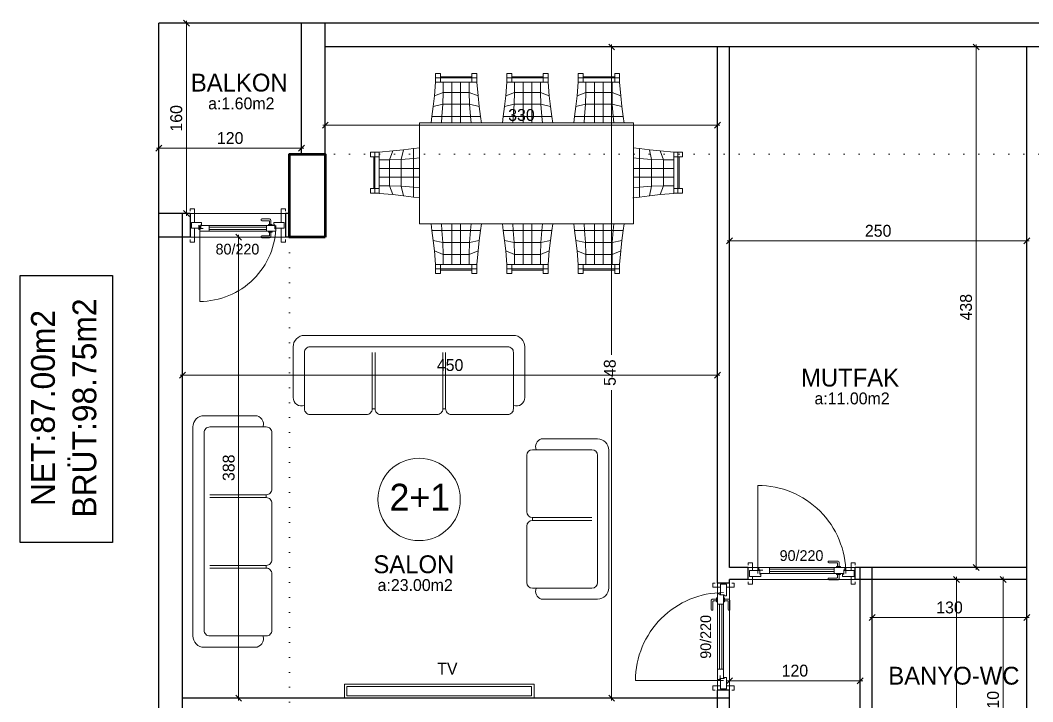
# Model space of a CAD drawing. Header units: centimetres. Extents: x 562865 to 1310255, y -148070 to 32737.
# Drawn here: x 591570 to 592421, y -15633 to -15060 of the extents above; entities that cross this region are included whole.
import ezdxf
from ezdxf.enums import TextEntityAlignment as Align

# ---------------------------------------------------------------- set-up
doc = ezdxf.new("R2010")
doc.units = ezdxf.units.CM
doc.header["$LTSCALE"] = 2.5
doc.linetypes.add('DOT', pattern=[0.25, 0, -0.25])
doc.layers.get('0').update_dxf_attribs({"color": 86})
for name, color, linetype, lineweight in [('ADAKENARI', 18, 'Continuous', 5), ('DUVAR', 4, 'Continuous', 30), ('duvar-kesim', 7, 'Continuous', 0), ('GÖRÜNÜŞLER', 96, 'Continuous', 25), ('iç ölçü', 106, 'Continuous', 18), ('kapi', 9, 'Continuous', 0), ('kolon', 1, 'Continuous', 53)]:
    doc.layers.add(name, color=color, linetype=linetype, lineweight=lineweight)
for name, color, linetype in [('alan', 7, 'Continuous'), ('kapi-yazi', 7, 'Continuous'), ('mahal', 7, 'Continuous')]:
    doc.layers.add(name, color=color, linetype=linetype)
doc.styles.add('PINAR', font='comic.ttf')
doc.dimstyles.new('TEMİZ ÖLÇÜ', dxfattribs={"dimtxt": 10, "dimasz": 5, "dimexe": 1.8, "dimexo": 0.625, "dimgap": 3, "dimtad": 1, "dimdec": 0, "dimrnd": 0.5, "dimzin": 1, "dimdsep": 46, "dimtxsty": 'PINAR', "dimblk": 'OBLIQUE', "dimcen": 0.9, "dimdle": 2, "dimclrd": 256, "dimclre": 256, "dimclrt": 7, "dimadec": 0, "dimazin": 0, "dimtfac": 1, "dimtdec": 0, "dimtofl": 0, "dimtmove": 2, "dimatfit": 2, "dimfxl": 10, "dimfxlon": 1, "dimlwd": -1, "dimlwe": -1, "dimarcsym": 0})

# ---------------------------------------------------------------- blocks, each defined once
blk = doc.blocks.new('_Oblique')
at = {"color": 0, "linetype": 'ByBlock', "lineweight": -2}
blk.add_line((-0.5, -0.5), (0.5, 0.5), dxfattribs=at)
blk = doc.blocks.new('*D706')
at = {"layer": 'Defpoints', "color": 0}
for p in [(592276.11, -15586.89), (592166.11, -15615.19), (592166.11, -15616.89)]:
    blk.add_point(p, dxfattribs=at)
at = {"layer": 'iç ölçü'}
for p, q in [((592276.11, -15605.19), (592276.11, -15616.99)), ((592278.11, -15615.19), (592164.11, -15615.19)), ((592166.11, -15616.26), (592166.11, -15613.39))]:
    blk.add_line(p, q, dxfattribs=at)
at = {"layer": 'iç ölçü', "linetype": 'ByBlock', "xscale": 5, "yscale": 5, "zscale": 5, "rotation": 180}
blk.add_blockref('_Oblique', (592166.11, -15615.19), dxfattribs=at)
at = {"layer": 'iç ölçü', "linetype": 'ByBlock', "xscale": 5, "yscale": 5, "zscale": 5}
blk.add_blockref('_Oblique', (592276.11, -15615.19), dxfattribs=at)
at = {"layer": 'iç ölçü', "color": 7, "insert": (592221.11, -15606.78), "char_height": 10, "attachment_point": 5, "style": 'PINAR'}
blk.add_mtext('120', dxfattribs=at)
blk = doc.blocks.new('fm-door1')
at = {"linetype": 'Continuous'}
for p, q in [((0, 25), (0, -25)), ((100, 25), (0, 25)), ((79.7, 31.8), (79.7, -0.3)), ((84, 27.6), (127.8, 27.6)), ((90, 50), (910, 50)), ((90, 50), (90, 30)), ((100, 30), (90, 30)), ((100, 30), (100, -5)), ((100, 30), (100, -5)), ((100, 0), (900, 0)), ((190, 50), (190, 0)), ((810, 50), (810, 0)), ((910, 30), (900, 30)), ((900, 30), (900, -5)), ((900, 25), (1000, 25)), ((910, 50), (910, 30)), ((1000, 25), (1000, -25)), ((110, -25), (0, -25)), ((100, -5), (110, -5)), ((110, -5), (100, -5)), ((110, -5), (110, -25)), ((110, -25), (110, -5)), ((890, -25), (890, -5)), ((890, -5), (900, -5)), ((890, -25), (1000, -25))]:
    blk.add_line(p, q, dxfattribs=at)
at = {"color": 8, "linetype": 'Continuous'}
for p, q in [((190, 35), (810, 35)), ((190, 15), (810, 15))]:
    blk.add_line(p, q, dxfattribs=at)
at = {"linetype": 'Continuous'}
for points in [[(857.6, 58.1), (857.6, 88.9, 0.414214), (842.4, 104.1), (758.6, 104.1, 1), (758.6, 88.9), (834.8, 88.9, -0.414214), (842.4, 81.3), (842.4, 58.1)], [(857.6, -8.1), (857.6, -38.9, -0.414214), (842.4, -54.1), (758.6, -54.1, -1), (758.6, -38.9), (834.8, -38.9, 0.414214), (842.4, -31.3), (842.4, -8.1)]]:
    blk.add_lwpolyline(points, format="xyb", dxfattribs=at)
for points in [[(869, 50), (869, 58.1), (831, 58.1), (831, 50)], [(869, 0), (869, -8.1), (831, -8.1), (831, 0)]]:
    blk.add_lwpolyline(points, dxfattribs=at)
blk.add_circle((84, 31.8), 4.26, dxfattribs=at)
blk = doc.blocks.new('*D707')
at = {"layer": 'Defpoints', "color": 0}
for p in [(591826.28, -15131.95), (592156.11, -15131.95), (592156.11, -15147.91)]:
    blk.add_point(p, dxfattribs=at)
at = {"layer": 'iç ölçü'}
for p, q in [((591826.28, -15137.91), (591826.28, -15149.71)), ((592156.11, -15137.91), (592156.11, -15149.71)), ((591824.28, -15147.91), (592158.11, -15147.91))]:
    blk.add_line(p, q, dxfattribs=at)
at = {"layer": 'iç ölçü', "linetype": 'ByBlock', "xscale": 5, "yscale": 5, "zscale": 5, "rotation": 180}
blk.add_blockref('_Oblique', (591826.28, -15147.91), dxfattribs=at)
at = {"layer": 'iç ölçü', "linetype": 'ByBlock', "xscale": 5, "yscale": 5, "zscale": 5}
blk.add_blockref('_Oblique', (592156.11, -15147.91), dxfattribs=at)
at = {"layer": 'iç ölçü', "color": 7, "insert": (591991.2, -15139.49), "char_height": 10, "attachment_point": 5, "style": 'PINAR'}
blk.add_mtext('330', dxfattribs=at)
blk = doc.blocks.new('*D687')
at = {"layer": 'Defpoints', "color": 0}
for p in [(591706.28, -15330.35), (592156.11, -15330.35), (591706.28, -15358.3)]:
    blk.add_point(p, dxfattribs=at)
at = {"layer": 'iç ölçü'}
for p, q in [((591706.28, -15348.3), (591706.28, -15360.1)), ((592156.11, -15348.3), (592156.11, -15360.1)), ((592158.11, -15358.3), (591704.28, -15358.3))]:
    blk.add_line(p, q, dxfattribs=at)
at = {"layer": 'iç ölçü', "linetype": 'ByBlock', "xscale": 5, "yscale": 5, "zscale": 5, "rotation": 180}
blk.add_blockref('_Oblique', (591706.28, -15358.3), dxfattribs=at)
at = {"layer": 'iç ölçü', "linetype": 'ByBlock', "xscale": 5, "yscale": 5, "zscale": 5}
blk.add_blockref('_Oblique', (592156.11, -15358.3), dxfattribs=at)
at = {"layer": 'iç ölçü', "color": 7, "insert": (591931.2, -15349.81), "char_height": 10, "attachment_point": 5, "style": 'PINAR'}
blk.add_mtext('450', dxfattribs=at)
blk = doc.blocks.new('*D688')
at = {"layer": 'Defpoints', "color": 0}
for p in [(592066.41, -15082.25), (592067.05, -15629.97), (592068.13, -15629.97)]:
    blk.add_point(p, dxfattribs=at)
at = {"layer": 'iç ölçü'}
for p, q in [((592067.04, -15082.25), (592068.85, -15082.25)), ((592067.05, -15080.25), (592067.05, -15341.27)), ((592067.05, -15631.97), (592067.05, -15370.95)), ((592067.51, -15629.97), (592065.25, -15629.97))]:
    blk.add_line(p, q, dxfattribs=at)
at = {"layer": 'iç ölçü', "linetype": 'ByBlock', "xscale": 5, "yscale": 5, "zscale": 5}
for p, rotation in [((592067.05, -15082.25), 90), ((592067.05, -15629.97), 270)]:
    blk.add_blockref('_Oblique', p, dxfattribs=dict(at, rotation=rotation))
at = {"layer": 'iç ölçü', "color": 7, "insert": (592065.54, -15356.11), "char_height": 10, "attachment_point": 5, "rotation": 90, "style": 'PINAR'}
blk.add_mtext('548', dxfattribs=at)
blk = doc.blocks.new('*D689')
at = {"layer": 'Defpoints', "color": 0}
for p in [(591761.28, -15242.25), (591753.41, -15629.97), (591761.28, -15629.97)]:
    blk.add_point(p, dxfattribs=at)
at = {"layer": 'iç ölçü'}
for p, q in [((591760.66, -15242.25), (591751.61, -15242.25)), ((591753.41, -15240.25), (591753.41, -15631.97)), ((591760.66, -15629.97), (591751.61, -15629.97))]:
    blk.add_line(p, q, dxfattribs=at)
at = {"layer": 'iç ölçü', "linetype": 'ByBlock', "xscale": 5, "yscale": 5, "zscale": 5}
for p, rotation in [((591753.41, -15242.25), 90), ((591753.41, -15629.97), 270)]:
    blk.add_blockref('_Oblique', p, dxfattribs=dict(at, rotation=rotation))
at = {"layer": 'iç ölçü', "color": 7, "insert": (591745.06, -15436.11), "char_height": 10, "attachment_point": 5, "rotation": 90, "style": 'PINAR'}
blk.add_mtext('388', dxfattribs=at)
blk = doc.blocks.new('*D690')
at = {"layer": 'Defpoints', "color": 0}
for p in [(592367.04, -15082.25), (592373.5, -15082.25), (592367.04, -15519.97)]:
    blk.add_point(p, dxfattribs=at)
at = {"layer": 'iç ölçü'}
for p, q in [((592367.67, -15082.25), (592375.3, -15082.25)), ((592373.5, -15521.97), (592373.5, -15080.25)), ((592367.67, -15519.97), (592375.3, -15519.97))]:
    blk.add_line(p, q, dxfattribs=at)
at = {"layer": 'iç ölçü', "linetype": 'ByBlock', "xscale": 5, "yscale": 5, "zscale": 5}
for p, rotation in [((592373.5, -15082.25), 90), ((592373.5, -15519.97), 270)]:
    blk.add_blockref('_Oblique', p, dxfattribs=dict(at, rotation=rotation))
at = {"layer": 'iç ölçü', "color": 7, "insert": (592365.04, -15301.11), "char_height": 10, "attachment_point": 5, "rotation": 90, "style": 'PINAR'}
blk.add_mtext('438', dxfattribs=at)
blk = doc.blocks.new('*D691')
at = {"layer": 'Defpoints', "color": 0}
for p in [(592166.11, -15245.35), (592166.11, -15265.78), (592416.11, -15265.78)]:
    blk.add_point(p, dxfattribs=at)
at = {"layer": 'iç ölçü'}
for p, q in [((592418.11, -15245.35), (592164.11, -15245.35)), ((592166.11, -15255.35), (592166.11, -15243.55)), ((592416.11, -15255.35), (592416.11, -15243.55))]:
    blk.add_line(p, q, dxfattribs=at)
at = {"layer": 'iç ölçü', "linetype": 'ByBlock', "xscale": 5, "yscale": 5, "zscale": 5, "rotation": 180}
blk.add_blockref('_Oblique', (592166.11, -15245.35), dxfattribs=at)
at = {"layer": 'iç ölçü', "linetype": 'ByBlock', "xscale": 5, "yscale": 5, "zscale": 5}
blk.add_blockref('_Oblique', (592416.11, -15245.35), dxfattribs=at)
at = {"layer": 'iç ölçü', "color": 7, "insert": (592291.11, -15236.88), "char_height": 10, "attachment_point": 5, "style": 'PINAR'}
blk.add_mtext('250', dxfattribs=at)
blk = doc.blocks.new('*D692')
at = {"layer": 'Defpoints', "color": 0}
for p in [(592302.25, -15529.97), (592302.25, -15829.97), (592357.05, -15829.97)]:
    blk.add_point(p, dxfattribs=at)
at = {"layer": 'iç ölçü'}
for p, q in [((592357.05, -15527.97), (592357.05, -15831.97)), ((592347.05, -15529.97), (592358.85, -15529.97)), ((592347.05, -15829.97), (592358.85, -15829.97))]:
    blk.add_line(p, q, dxfattribs=at)
at = {"layer": 'iç ölçü', "linetype": 'ByBlock', "xscale": 5, "yscale": 5, "zscale": 5}
for p, rotation in [((592357.05, -15529.97), 90), ((592357.05, -15829.97), 270)]:
    blk.add_blockref('_Oblique', p, dxfattribs=dict(at, rotation=rotation))
at = {"layer": 'iç ölçü', "color": 7, "insert": (592348.64, -15679.97), "char_height": 10, "attachment_point": 5, "rotation": 90, "style": 'PINAR'}
blk.add_mtext('300', dxfattribs=at)
blk = doc.blocks.new('*D693')
at = {"layer": 'Defpoints', "color": 0}
for p in [(592286.11, -15561.11), (592286.11, -15562.08), (592416.11, -15561.11)]:
    blk.add_point(p, dxfattribs=at)
at = {"layer": 'iç ölçü'}
for p, q in [((592418.11, -15562.08), (592284.11, -15562.08)), ((592286.11, -15561.74), (592286.11, -15563.88)), ((592416.11, -15561.74), (592416.11, -15563.88))]:
    blk.add_line(p, q, dxfattribs=at)
at = {"layer": 'iç ölçü', "linetype": 'ByBlock', "xscale": 5, "yscale": 5, "zscale": 5, "rotation": 180}
blk.add_blockref('_Oblique', (592286.11, -15562.08), dxfattribs=at)
at = {"layer": 'iç ölçü', "linetype": 'ByBlock', "xscale": 5, "yscale": 5, "zscale": 5}
blk.add_blockref('_Oblique', (592416.11, -15562.08), dxfattribs=at)
at = {"layer": 'iç ölçü', "color": 7, "insert": (592351.11, -15553.65), "char_height": 10, "attachment_point": 5, "style": 'PINAR'}
blk.add_mtext('130', dxfattribs=at)
blk = doc.blocks.new('*D695')
at = {"layer": 'Defpoints', "color": 0}
for p in [(592383.61, -15529.97), (592396.15, -15529.97), (592383.61, -15739.97)]:
    blk.add_point(p, dxfattribs=at)
at = {"layer": 'iç ölçü'}
for p, q in [((592396.15, -15741.97), (592396.15, -15527.97)), ((592386.15, -15529.97), (592397.95, -15529.97)), ((592386.15, -15739.97), (592397.95, -15739.97))]:
    blk.add_line(p, q, dxfattribs=at)
at = {"layer": 'iç ölçü', "linetype": 'ByBlock', "xscale": 5, "yscale": 5, "zscale": 5}
for p, rotation in [((592396.15, -15529.97), 90), ((592396.15, -15739.97), 270)]:
    blk.add_blockref('_Oblique', p, dxfattribs=dict(at, rotation=rotation))
at = {"layer": 'iç ölçü', "color": 7, "insert": (592387.75, -15634.97), "char_height": 10, "attachment_point": 5, "rotation": 90, "style": 'PINAR'}
blk.add_mtext('210', dxfattribs=at)
blk = doc.blocks.new('Table-1')
at = {"color": 33}
for p, q in [((-76.91, 74.89), (-76.91, 82.32)), ((-72.9, 82.32), (-76.91, 82.32)), ((-76.91, 78.51), (-42.33, 78.51)), ((-72.9, 82.32), (-72.9, 74.89)), ((-46.34, 79.56), (-72.9, 79.56)), ((-46.34, 74.89), (-46.34, 82.32)), ((-46.34, 82.32), (-42.33, 82.32)), ((-42.33, 82.32), (-42.33, 74.89)), ((-16.89, 74.89), (-16.89, 82.32)), ((-12.88, 82.32), (-16.89, 82.32)), ((-16.89, 78.51), (17.69, 78.51)), ((-12.88, 82.32), (-12.88, 74.89)), ((13.68, 79.56), (-12.88, 79.56)), ((13.68, 74.89), (13.68, 82.32)), ((13.68, 82.32), (17.69, 82.32)), ((17.69, 82.32), (17.69, 74.89)), ((43.07, 74.89), (43.07, 82.32)), ((47.08, 82.32), (43.07, 82.32)), ((43.07, 78.51), (77.64, 78.51)), ((47.08, 82.32), (47.08, 74.89)), ((73.63, 79.56), (47.08, 79.56)), ((73.63, 74.89), (73.63, 82.32)), ((73.63, 82.32), (77.64, 82.32)), ((77.64, 82.32), (77.64, 74.89)), ((-42.26, 74.89), (-77.04, 74.89)), ((17.76, 74.89), (-17.02, 74.89)), ((77.71, 74.89), (42.93, 74.89)), ((-129.96, 16.12), (-122.53, 16.12)), ((-129.96, 12.11), (-129.96, 16.12)), ((-122.53, 12.11), (-129.96, 12.11)), ((-127.2, 12.11), (-127.2, -14.45)), ((-126.14, -18.46), (-126.14, 16.12)), ((-122.53, 16.19), (-122.53, -18.59)), ((125.04, 16.19), (125.04, -18.59)), ((132.47, 16.12), (125.04, 16.12)), ((125.04, 12.11), (132.47, 12.11)), ((128.66, -18.46), (128.66, 16.12)), ((129.71, 12.11), (129.71, -14.45)), ((132.47, 12.11), (132.47, 16.12)), ((-129.96, -14.45), (-122.53, -14.45)), ((-129.96, -14.45), (-129.96, -18.46)), ((132.47, -14.45), (125.04, -14.45)), ((132.47, -14.45), (132.47, -18.46)), ((-122.53, -18.46), (-129.96, -18.46)), ((125.04, -18.46), (132.47, -18.46)), ((-42.26, -78.48), (-77.04, -78.48)), ((-76.91, -78.48), (-76.91, -85.9)), ((-76.91, -82.09), (-42.33, -82.09)), ((-72.9, -85.9), (-72.9, -78.48)), ((-46.34, -83.14), (-72.9, -83.14)), ((-46.34, -78.48), (-46.34, -85.9)), ((-42.33, -85.9), (-42.33, -78.48)), ((17.76, -78.48), (-17.02, -78.48)), ((-16.89, -78.48), (-16.89, -85.9)), ((-16.89, -82.09), (17.69, -82.09)), ((-12.88, -85.9), (-12.88, -78.48)), ((13.68, -83.14), (-12.88, -83.14)), ((13.68, -78.48), (13.68, -85.9)), ((17.69, -85.9), (17.69, -78.48)), ((77.71, -78.48), (42.93, -78.48)), ((43.07, -78.48), (43.07, -85.9)), ((43.07, -82.09), (77.64, -82.09)), ((47.08, -85.9), (47.08, -78.48)), ((73.63, -83.14), (47.08, -83.14)), ((73.63, -78.48), (73.63, -85.9)), ((77.64, -85.9), (77.64, -78.48)), ((-72.9, -85.9), (-76.91, -85.9)), ((-46.34, -85.9), (-42.33, -85.9)), ((-12.88, -85.9), (-16.89, -85.9)), ((13.68, -85.9), (17.69, -85.9)), ((47.08, -85.9), (43.07, -85.9)), ((73.63, -85.9), (77.64, -85.9))]:
    blk.add_line(p, q, dxfattribs=at)
for p, q in [((-77.04, 74.89), (-77.96, 63.39)), ((-70.66, 66.35), (-70.66, 74.89)), ((-63.3, 74.89), (-63.3, 40.71)), ((-56, 40.71), (-56, 74.89)), ((-48.7, 74.89), (-48.7, 66.35)), ((-41.34, 63.39), (-42.26, 74.89)), ((-17.02, 74.89), (-17.94, 63.39)), ((-10.64, 66.35), (-10.64, 74.89)), ((-3.28, 74.89), (-3.28, 40.71)), ((4.02, 40.71), (4.02, 74.89)), ((11.31, 74.89), (11.31, 66.35)), ((18.68, 63.39), (17.76, 74.89)), ((42.93, 74.89), (42.01, 63.39)), ((49.31, 66.35), (49.31, 74.89)), ((56.67, 74.89), (56.67, 40.71)), ((63.97, 40.71), (63.97, 74.89)), ((71.27, 74.89), (71.27, 66.35)), ((78.63, 63.39), (77.71, 74.89)), ((-79.01, 54.51), (-77.96, 63.39)), ((-77.96, 63.39), (-70.66, 66.35)), ((-70.86, 56.35), (-70.66, 66.35)), ((-70.66, 66.35), (-48.7, 66.35)), ((-48.44, 56.35), (-48.7, 66.35)), ((-48.7, 66.35), (-41.34, 63.39)), ((-40.29, 54.51), (-41.34, 63.39)), ((-18.99, 54.51), (-17.94, 63.39)), ((-17.94, 63.39), (-10.64, 66.35)), ((-10.84, 56.35), (-10.64, 66.35)), ((-10.64, 66.35), (11.31, 66.35)), ((11.58, 56.35), (11.31, 66.35)), ((11.31, 66.35), (18.68, 63.39)), ((19.73, 54.51), (18.68, 63.39)), ((40.96, 54.51), (42.01, 63.39)), ((42.01, 63.39), (49.31, 66.35)), ((49.11, 56.35), (49.31, 66.35)), ((49.31, 66.35), (71.27, 66.35)), ((71.53, 56.35), (71.27, 66.35)), ((71.27, 66.35), (78.63, 63.39)), ((79.68, 54.51), (78.63, 63.39)), ((-80.13, 46.16), (-79.01, 54.51)), ((-79.01, 54.51), (-70.86, 56.35)), ((-70.86, 56.35), (-71.71, 46.16)), ((-48.44, 56.35), (-70.86, 56.35)), ((-48.44, 56.35), (-47.59, 46.16)), ((-40.29, 54.51), (-48.44, 56.35)), ((-39.24, 46.16), (-40.29, 54.51)), ((-20.11, 46.16), (-18.99, 54.51)), ((-18.99, 54.51), (-10.84, 56.35)), ((-10.84, 56.35), (-11.69, 46.16)), ((11.58, 56.35), (-10.84, 56.35)), ((19.73, 54.51), (11.58, 56.35)), ((11.58, 56.35), (12.43, 46.16)), ((20.78, 46.16), (19.73, 54.51)), ((39.85, 46.16), (40.96, 54.51)), ((40.96, 54.51), (49.11, 56.35)), ((49.11, 56.35), (48.26, 46.16)), ((71.53, 56.35), (49.11, 56.35)), ((79.68, 54.51), (71.53, 56.35)), ((71.53, 56.35), (72.39, 46.16)), ((80.73, 46.16), (79.68, 54.51)), ((-80.79, 40.64), (-80.13, 46.16)), ((-39.24, 46.16), (-80.13, 46.16)), ((-71.71, 46.16), (-72.24, 40.71)), ((-47.59, 46.16), (-47.19, 40.71)), ((-38.65, 40.71), (-39.24, 46.16)), ((-20.77, 40.64), (-20.11, 46.16)), ((20.78, 46.16), (-20.11, 46.16)), ((-11.69, 46.16), (-12.22, 40.71)), ((12.43, 46.16), (12.83, 40.71)), ((21.37, 40.71), (20.78, 46.16)), ((39.19, 40.64), (39.85, 46.16)), ((80.73, 46.16), (39.85, 46.16)), ((48.26, 46.16), (47.73, 40.71)), ((72.39, 46.16), (72.78, 40.71)), ((81.33, 40.71), (80.73, 46.16)), ((-88.74, 40.71), (91.25, 40.71)), ((-88.74, -44.29), (-88.74, 40.71)), ((91.25, 40.71), (91.25, -44.29)), ((-111.02, 17.11), (-122.53, 16.19)), ((-113.98, 9.74), (-111.02, 17.11)), ((-102.15, 18.16), (-111.02, 17.11)), ((-102.15, 18.16), (-103.99, 10.01)), ((-93.8, 19.21), (-102.15, 18.16)), ((-88.35, 19.8), (-93.8, 19.21)), ((-93.8, 19.21), (-93.8, -21.68)), ((90.86, 19.8), (96.31, 19.21)), ((96.31, 19.21), (96.31, -21.68)), ((96.31, 19.21), (104.66, 18.16)), ((104.66, 18.16), (113.54, 17.11)), ((104.66, 18.16), (106.5, 10.01)), ((116.5, 9.74), (113.54, 17.11)), ((113.54, 17.11), (125.04, 16.19)), ((-122.53, 9.74), (-113.98, 9.74)), ((-103.99, 10.01), (-113.98, 9.74)), ((-113.98, -12.21), (-113.98, 9.74)), ((-103.99, 10.01), (-93.8, 10.86)), ((-103.99, 10.01), (-103.99, -12.41)), ((-93.8, 10.86), (-88.35, 11.26)), ((96.31, 10.86), (90.86, 11.26)), ((106.5, 10.01), (96.31, 10.86)), ((106.5, 10.01), (106.5, -12.41)), ((106.5, 10.01), (116.5, 9.74)), ((116.5, -12.21), (116.5, 9.74)), ((125.04, 9.74), (116.5, 9.74)), ((-88.35, 2.45), (-122.53, 2.45)), ((90.86, 2.45), (125.04, 2.45)), ((-122.53, -4.85), (-88.35, -4.85)), ((125.04, -4.85), (90.86, -4.85)), ((-113.98, -12.21), (-122.53, -12.21)), ((-103.99, -12.41), (-113.98, -12.21)), ((-111.02, -19.51), (-113.98, -12.21)), ((-102.15, -20.56), (-103.99, -12.41)), ((-103.99, -12.41), (-93.8, -13.26)), ((-93.8, -13.26), (-88.35, -13.79)), ((96.31, -13.26), (90.86, -13.79)), ((106.5, -12.41), (96.31, -13.26)), ((104.66, -20.56), (106.5, -12.41)), ((106.5, -12.41), (116.5, -12.21)), ((113.54, -19.51), (116.5, -12.21)), ((116.5, -12.21), (125.04, -12.21)), ((-122.53, -18.59), (-111.02, -19.51)), ((-102.15, -20.56), (-111.02, -19.51)), ((-93.8, -21.68), (-102.15, -20.56)), ((-88.28, -22.34), (-93.8, -21.68)), ((90.79, -22.34), (96.31, -21.68)), ((96.31, -21.68), (104.66, -20.56)), ((104.66, -20.56), (113.54, -19.51)), ((125.04, -18.59), (113.54, -19.51)), ((91.25, -44.29), (-88.74, -44.29)), ((-80.79, -44.23), (-80.13, -49.75)), ((-39.24, -49.75), (-80.13, -49.75)), ((-80.13, -49.75), (-79.01, -58.1)), ((-71.71, -49.75), (-72.24, -44.29)), ((-70.86, -59.94), (-71.71, -49.75)), ((-63.3, -78.48), (-63.3, -44.29)), ((-56, -44.29), (-56, -78.48)), ((-48.44, -59.94), (-47.59, -49.75)), ((-47.59, -49.75), (-47.19, -44.29)), ((-39.24, -49.75), (-40.29, -58.1)), ((-38.65, -44.29), (-39.24, -49.75)), ((-20.77, -44.23), (-20.11, -49.75)), ((20.78, -49.75), (-20.11, -49.75)), ((-20.11, -49.75), (-18.99, -58.1)), ((-11.69, -49.75), (-12.22, -44.29)), ((-10.84, -59.94), (-11.69, -49.75)), ((-3.28, -78.48), (-3.28, -44.29)), ((4.02, -44.29), (4.02, -78.48)), ((11.58, -59.94), (12.43, -49.75)), ((12.43, -49.75), (12.83, -44.29)), ((20.78, -49.75), (19.73, -58.1)), ((21.37, -44.29), (20.78, -49.75)), ((39.19, -44.23), (39.85, -49.75)), ((80.73, -49.75), (39.85, -49.75)), ((39.85, -49.75), (40.96, -58.1)), ((48.26, -49.75), (47.73, -44.29)), ((49.11, -59.94), (48.26, -49.75)), ((56.67, -78.48), (56.67, -44.29)), ((63.97, -44.29), (63.97, -78.48)), ((71.53, -59.94), (72.39, -49.75)), ((72.39, -49.75), (72.78, -44.29)), ((80.73, -49.75), (79.68, -58.1)), ((81.33, -44.29), (80.73, -49.75)), ((-79.01, -58.1), (-77.96, -66.97)), ((-79.01, -58.1), (-70.86, -59.94)), ((-40.29, -58.1), (-48.44, -59.94)), ((-40.29, -58.1), (-41.34, -66.97)), ((-18.99, -58.1), (-10.84, -59.94)), ((-18.99, -58.1), (-17.94, -66.97)), ((19.73, -58.1), (11.58, -59.94)), ((19.73, -58.1), (18.68, -66.97)), ((40.96, -58.1), (42.01, -66.97)), ((40.96, -58.1), (49.11, -59.94)), ((79.68, -58.1), (71.53, -59.94)), ((79.68, -58.1), (78.63, -66.97)), ((-77.04, -78.48), (-77.96, -66.97)), ((-77.96, -66.97), (-70.66, -69.93)), ((-48.44, -59.94), (-70.86, -59.94)), ((-70.86, -59.94), (-70.66, -69.93)), ((-48.44, -59.94), (-48.7, -69.93)), ((-48.7, -69.93), (-41.34, -66.97)), ((-41.34, -66.97), (-42.26, -78.48)), ((-17.94, -66.97), (-10.64, -69.93)), ((-17.02, -78.48), (-17.94, -66.97)), ((-10.84, -59.94), (-10.64, -69.93)), ((11.58, -59.94), (-10.84, -59.94)), ((11.58, -59.94), (11.31, -69.93)), ((11.31, -69.93), (18.68, -66.97)), ((18.68, -66.97), (17.76, -78.48)), ((42.01, -66.97), (49.31, -69.93)), ((42.93, -78.48), (42.01, -66.97)), ((49.11, -59.94), (49.31, -69.93)), ((71.53, -59.94), (49.11, -59.94)), ((71.53, -59.94), (71.27, -69.93)), ((71.27, -69.93), (78.63, -66.97)), ((78.63, -66.97), (77.71, -78.48)), ((-70.66, -69.93), (-48.7, -69.93)), ((-70.66, -69.93), (-70.66, -78.48)), ((-48.7, -78.48), (-48.7, -69.93)), ((-10.64, -69.93), (11.31, -69.93)), ((-10.64, -69.93), (-10.64, -78.48)), ((11.31, -78.48), (11.31, -69.93)), ((49.31, -69.93), (71.27, -69.93)), ((49.31, -69.93), (49.31, -78.48)), ((71.27, -78.48), (71.27, -69.93))]:
    blk.add_line(p, q)
blk = doc.blocks.new('A$C0B7031CD')
at = {"color": 33}
for p, q in [((9.5, 194.75), (52.25, 194.75)), ((0, 9.5), (0, 185.25)), ((52.25, 0), (9.5, 0))]:
    blk.add_line(p, q, dxfattribs=at)
for p, q in [((9.5, 14.25), (9.5, 180.5)), ((14.25, 185.25), (61.75, 185.25)), ((66.5, 180.5), (66.5, 133)), ((61.75, 128.25), (14.25, 128.25)), ((61.75, 128.25), (61.75, 125.88)), ((14.25, 125.88), (61.75, 125.88)), ((66.5, 121.13), (66.5, 73.63)), ((61.75, 68.88), (14.25, 68.88)), ((61.75, 68.88), (61.75, 66.5)), ((9.5, 14.25), (9.5, 61.75)), ((14.25, 66.5), (61.75, 66.5)), ((66.5, 61.75), (66.5, 14.25)), ((61.75, 9.5), (14.25, 9.5))]:
    blk.add_line(p, q)
for centre, radius, start, end in [((9.5, 185.25), 9.5, 89.99996, 180.00004), ((52.25, 187.63), 7.12, 340.52878, 90.00004), ((9.5, 9.5), 9.5, 179.99996, 270.00004), ((52.25, 7.13), 7.12, 269.99996, 19.47122)]:
    blk.add_arc(centre, radius, start, end, dxfattribs=at)
for centre, start, end in [((14.25, 180.5), 89.99996, 180.00004), ((61.75, 180.5), 359.99996, 90.00004), ((61.75, 133), 269.99996, 0.00004), ((61.75, 121.13), 359.99996, 90.00004), ((61.75, 73.63), 269.99996, 0.00004), ((61.75, 61.75), 359.99996, 90.00004), ((14.25, 14.25), 179.99996, 270.00004), ((61.75, 14.25), 269.99996, 0.00004)]:
    blk.add_arc(centre, 4.75, start, end)
blk = doc.blocks.new('A$C4E972EEC')
for p, q in [((61.31, 68.87), (13.81, 68.87)), ((73.31, 68.87), (120.81, 68.87)), ((9.06, 64.12), (9.06, 14.25)), ((66.06, 14.25), (66.06, 64.12)), ((66.06, 64.12), (68.56, 64.12)), ((68.56, 14.25), (68.56, 64.12)), ((125.56, 64.12), (125.56, 14.25)), ((13.81, 9.5), (120.81, 9.5))]:
    blk.add_line(p, q)
at = {"color": 33}
for p, q in [((0, 9.5), (0, 56.78)), ((134.75, 56.78), (134.75, 9.5)), ((125.25, 0), (9.5, 0))]:
    blk.add_line(p, q, dxfattribs=at)
for centre, start, end in [((13.81, 64.12), 90, 180), ((61.31, 64.12), 0, 90), ((73.31, 64.12), 90, 180), ((120.81, 64.12), 0, 90), ((13.81, 14.25), 180, 270), ((120.81, 14.25), 270, 0)]:
    blk.add_arc(centre, 4.75, start, end)
for centre, radius, start, end in [((6.54, 54.66), 6.87, 68.4384, 162.06054), ((128.1, 54.51), 7.03, 18.86544, 111.18075), ((9.5, 9.5), 9.5, 180, 270), ((125.25, 9.5), 9.5, 270, 0)]:
    blk.add_arc(centre, radius, start, end, dxfattribs=at)
blk = doc.blocks.new('*D701')
at = {"layer": 'Defpoints', "color": 0}
for p in [(591686.284209, -15154.96), (591806.284209, -15154.96), (591686.284209, -15167.27)]:
    blk.add_point(p, dxfattribs=at)
at = {"layer": 'iç ölçü'}
for p, q in [((591686.284209, -15157.27), (591686.284209, -15169.07)), ((591806.284209, -15157.27), (591806.284209, -15169.07)), ((591808.284209, -15167.27), (591684.284209, -15167.27))]:
    blk.add_line(p, q, dxfattribs=at)
at = {"layer": 'iç ölçü', "linetype": 'ByBlock', "xscale": 5, "yscale": 5, "zscale": 5, "rotation": 180}
blk.add_blockref('_Oblique', (591686.284209, -15167.27), dxfattribs=at)
at = {"layer": 'iç ölçü', "linetype": 'ByBlock', "xscale": 5, "yscale": 5, "zscale": 5}
blk.add_blockref('_Oblique', (591806.284209, -15167.27), dxfattribs=at)
at = {"layer": 'iç ölçü', "color": 7, "insert": (591746.284209, -15158.864046), "char_height": 10, "attachment_point": 5, "style": 'PINAR'}
blk.add_mtext('120', dxfattribs=at)
blk = doc.blocks.new('*D702')
at = {"layer": 'Defpoints', "color": 0}
for p in [(591701.85, -15062.25), (591709.5, -15062.25), (591701.85, -15222.25)]:
    blk.add_point(p, dxfattribs=at)
at = {"layer": 'iç ölçü'}
for p, q in [((591702.48, -15062.25), (591711.3, -15062.25)), ((591709.5, -15224.25), (591709.5, -15060.25)), ((591702.48, -15222.25), (591711.3, -15222.25))]:
    blk.add_line(p, q, dxfattribs=at)
at = {"layer": 'iç ölçü', "linetype": 'ByBlock', "xscale": 5, "yscale": 5, "zscale": 5}
for p, rotation in [((591709.5, -15062.25), 90), ((591709.5, -15222.25), 270)]:
    blk.add_blockref('_Oblique', p, dxfattribs=dict(at, rotation=rotation))
at = {"layer": 'iç ölçü', "color": 7, "insert": (591700.99, -15142.25), "char_height": 10, "attachment_point": 5, "rotation": 90, "style": 'PINAR'}
blk.add_mtext('160', dxfattribs=at)

msp = doc.modelspace()

# ---------------------------------------------------------------- linework, layer by layer
at = {"layer": 'ADAKENARI', "color": 2, "linetype": 'DOT', "ltscale": 20}
msp.add_lwpolyline([(593050.93, -15172.25), (593050.93, -16149.97), (591796.28, -16149.97), (591796.28, -15172.25)], close=True, dxfattribs=at)
at = {"layer": 'DUVAR'}
for p, q in [((593160.93, -15062.25), (591686.28, -15062.25)), ((591686.28, -15909.79), (591686.28, -15062.25)), ((591806.28, -15172.25), (591806.28, -15062.25)), ((591826.28, -15172.25), (591826.28, -15062.25)), ((593040.93, -15082.25), (591826.28, -15082.25)), ((592156.11, -15519.97), (592156.11, -15082.25)), ((592166.11, -15519.97), (592166.11, -15082.25)), ((592416.11, -15979.97), (592416.11, -15082.25)), ((592416.11, -15979.97), (592416.11, -15082.25)), ((592416.11, -15979.97), (592416.11, -15082.25)), ((592416.11, -15979.97), (592416.11, -15082.25)), ((591712.68, -15222.25), (591686.28, -15222.25)), ((591706.28, -15909.79), (591706.28, -15222.25)), ((591712.68, -15222.25), (591712.68, -15242.25)), ((591796.28, -15222.25), (591792.68, -15222.25)), ((591792.68, -15222.25), (591792.68, -15242.25)), ((591712.68, -15242.25), (591686.28, -15242.25)), ((591796.28, -15242.25), (591792.68, -15242.25)), ((592156.11, -15533.09), (592156.11, -15519.97)), ((592181.93, -15519.97), (592166.11, -15519.97)), ((592181.93, -15529.97), (592181.93, -15519.97)), ((592416.11, -15519.97), (592271.93, -15519.97)), ((592271.93, -15529.97), (592271.93, -15519.97)), ((592276.11, -15653.37), (592276.11, -15519.97)), ((592286.11, -15653.37), (592286.11, -15519.97)), ((592166.11, -15533.09), (592156.11, -15533.09)), ((592181.93, -15529.97), (592166.11, -15529.97)), ((592166.11, -15533.09), (592166.11, -15529.97)), ((592416.11, -15529.97), (592271.93, -15529.97)), ((592166.11, -15629.97), (591706.28, -15629.97)), ((592156.11, -15775.64), (592156.11, -15623.09)), ((592166.11, -15623.09), (592156.11, -15623.09)), ((592166.11, -15775.64), (592166.11, -15623.09))]:
    msp.add_line(p, q, dxfattribs=at)
at = {"layer": 'duvar-kesim'}
for p, q in [((591712.68, -15222.25), (591792.68, -15222.25)), ((591712.68, -15242.25), (591792.68, -15242.25)), ((592181.93, -15519.97), (592271.93, -15519.97)), ((592156.11, -15623.09), (592156.11, -15533.09)), ((592166.11, -15623.09), (592166.11, -15533.09)), ((592181.93, -15529.97), (592271.93, -15529.97))]:
    msp.add_line(p, q, dxfattribs=at)
at = {"layer": 'GÖRÜNÜŞLER', "lineweight": 30}
msp.add_lwpolyline([(591569.78, -15499.02), (591569.78, -15274.44), (591647.35, -15274.44), (591647.35, -15499.02)], close=True, dxfattribs=at)
at = {"layer": 'iç ölçü'}
for points in [[(591686.28, -18137.68), (593160.93, -18137.68), (593160.93, -16939.97), (592728.61, -16939.97), (592728.61, -16259.97), (593160.93, -16259.97), (593160.93, -15062.25), (591686.28, -15062.25), (591686.28, -16259.97), (592118.61, -16259.97), (592118.61, -16939.97), (591686.28, -16939.97)], [(592001.76, -15618.2), (591842.41, -15618.2), (591842.41, -15629.97), (592001.76, -15629.97)], [(591999.76, -15620.2), (591844.41, -15620.2), (591844.41, -15627.97), (591999.76, -15627.97)]]:
    msp.add_lwpolyline(points, close=True, dxfattribs=at)
msp.add_circle((591905.15, -15462.77), 34.65, dxfattribs=at)
at = {"layer": 'kapi'}
for points in [[(591712.68, -15220.25), (591712.68, -15218.25), (591716.18, -15218.25), (591716.18, -15229.75)], [(591792.68, -15220.25), (591792.68, -15218.25), (591789.18, -15218.25), (591789.18, -15229.75)], [(591712.68, -15244.25), (591712.68, -15246.25), (591716.18, -15246.25), (591716.18, -15234.75)], [(591792.68, -15244.25), (591792.68, -15246.25), (591789.18, -15246.25), (591789.18, -15234.75)], [(592181.93, -15517.97), (592181.93, -15515.97), (592185.43, -15515.97), (592185.43, -15522.47)], [(592271.93, -15517.97), (592271.93, -15515.97), (592268.43, -15515.97), (592268.43, -15522.47)], [(592181.93, -15531.97), (592181.93, -15533.97), (592185.43, -15533.97), (592185.43, -15527.47)], [(592271.93, -15531.97), (592271.93, -15533.97), (592268.43, -15533.97), (592268.43, -15527.47)], [(592154.11, -15533.09), (592152.11, -15533.09), (592152.11, -15536.59), (592158.61, -15536.59)], [(592168.11, -15533.09), (592170.11, -15533.09), (592170.11, -15536.59), (592163.61, -15536.59)], [(592154.11, -15623.09), (592152.11, -15623.09), (592152.11, -15619.59), (592158.61, -15619.59)], [(592168.11, -15623.09), (592170.11, -15623.09), (592170.11, -15619.59), (592163.61, -15619.59)]]:
    msp.add_lwpolyline(points, dxfattribs=at)
for points in [[(591720.68, -15232.25), (591720.68, -15296.25, 0.414214), (591784.68, -15232.25, 0.414214)], [(592189.93, -15524.97), (592189.93, -15450.97, -0.414214), (592263.93, -15524.97, -0.414214)], [(592161.11, -15615.09), (592087.11, -15615.09, -0.414214), (592161.11, -15541.09, -0.414214)]]:
    msp.add_lwpolyline(points, format="xyb", dxfattribs=at)
at = {"layer": 'kolon'}
msp.add_lwpolyline([(591826.28, -15242.25), (591796.28, -15242.25), (591796.28, -15172.25), (591826.28, -15172.25)], close=True, dxfattribs=at)

# ---------------------------------------------------------------- block references
at = {"layer": 'iç ölçü', "xscale": -1}
msp.add_blockref('Table-1', (591996.68, -15186.82), dxfattribs=at)
for name, p, rotation in [('A$C0B7031CD', (591993.96, -15324.83), 90), ('A$C0B7031CD', (591714.9, -15392.31), 180), ('A$C4E972EEC', (592064.61, -15411.84), 90)]:
    msp.add_blockref(name, p, dxfattribs=dict(at, rotation=rotation))
at = {"layer": 'kapi'}
for p, xscale, yscale, zscale, rotation in [((591713.68, -15232.25), -0.0779999999795109, 0.1, 0.07800000000000001, 180), ((592182.93, -15524.97), -0.08799999998882413, -0.1, 0.08800000000000001, 180), ((592161.11, -15622.09), -0.08800000000000001, -0.1, 0.08800000000000001, 270)]:
    msp.add_blockref('fm-door1', p, dxfattribs=dict(at, xscale=xscale, yscale=yscale, zscale=zscale, rotation=rotation))

# ---------------------------------------------------------------- texts
at = {"layer": 'alan', "style": 'PINAR'}
for s, p in [('a:1.60m2', (591755.65, -15134.69)), ('a:11.00m2', (592269.19, -15382.79)), ('a:23.00m2', (591901.85, -15539.76)), ('TV', (591928.91, -15609.99))]:
    msp.add_text(s, height=10, dxfattribs=at).set_placement(p, align=Align.CENTER)
at = {"layer": 'alan', "lineweight": 90, "style": 'PINAR'}
for s, p in [('BRÜT:98.75m2', (591633.71, -15385.86)), ('NET:87.00m2', (591598.87, -15385.86))]:
    msp.add_text(s, height=20, rotation=90, dxfattribs=at).set_placement(p, align=Align.CENTER)
at = {"layer": 'kapi-yazi', "style": 'PINAR'}
for s, rotation, p in [('80/220', 360, (591752.4, -15252.25)), ('90/220', 360, (592226.68, -15509.97)), ('90/220', 90, (592146.11, -15578.34))]:
    msp.add_text(s, height=9, rotation=rotation, dxfattribs=at).set_placement(p, align=Align.MIDDLE_CENTER)
at = {"layer": 'mahal', "style": 'PINAR'}
for s, height, p in [('BALKON', 15, (591753.92, -15119.69)), ('MUTFAK', 15, (592267.48, -15367.79)), ('2+1', 22.5, (591905.76, -15472.06)), ('SALON', 15, (591900.71, -15524.76)), ('BANYO-WC', 15, (592354.8, -15618.48))]:
    msp.add_text(s, height=height, dxfattribs=at).set_placement(p, align=Align.CENTER)

# ---------------------------------------------------------------- dimensions: what is measured, and where the dimension line sits
at = {"layer": 'iç ölçü'}
for base, p1, p2, angle, picture, middle in [((591709.5, -15062.25), (591701.85, -15222.25), (591701.85, -15062.25), 90, '*D702', (591700.99, -15142.25)), ((592373.5, -15082.25), (592367.04, -15519.97), (592367.04, -15082.25), 90, '*D690', (592365.04, -15301.11)), ((592156.11, -15147.91), (591826.28, -15131.95), (592156.11, -15131.95), 180, '*D707', (591991.2, -15139.49)), ((591686.28, -15167.27), (591806.28, -15154.96), (591686.28, -15154.96), 180, '*D701', (591746.28, -15158.86)), ((591753.41, -15629.97), (591761.28, -15242.25), (591761.28, -15629.97), 90, '*D689', (591745.06, -15436.11)), ((591706.28, -15358.3), (592156.11, -15330.35), (591706.28, -15330.35), 180, '*D687', (591931.2, -15349.81)), ((592357.05, -15829.97), (592302.25, -15529.97), (592302.25, -15829.97), 90, '*D692', (592348.64, -15679.97)), ((592396.15, -15529.97), (592383.61, -15739.97), (592383.61, -15529.97), 90, '*D695', (592387.75, -15634.97)), ((592286.11, -15562.08), (592416.11, -15561.11), (592286.11, -15561.11), 180, '*D693', (592351.11, -15553.65))]:
    dim = msp.add_linear_dim(base=base, p1=p1, p2=p2, angle=angle, dimstyle='TEMİZ ÖLÇÜ', override={"dimarcsym": 1}, dxfattribs=at)
    dim.commit()
    dim.dimension.update_dxf_attribs({"geometry": picture, "text_midpoint": middle})
dim = msp.add_linear_dim(base=(592067.05, -15629.97), p1=(592066.41, -15082.25), p2=(592068.13, -15629.97), angle=90, dimstyle='TEMİZ ÖLÇÜ', override={"dimarcsym": 1}, dxfattribs=at)
dim.commit()
dim.dimension.update_dxf_attribs({"geometry": '*D688', "text_midpoint": (592065.54, -15356.11), "dimtype": 160})
for base, p1, p2, text, picture, middle in [((592166.11, -15245.35), (592416.11, -15265.78), (592166.11, -15265.78), '250', '*D691', (592291.11, -15236.88)), ((592166.11, -15615.19), (592276.11, -15586.89), (592166.11, -15616.89), '120', '*D706', (592221.11, -15606.78))]:
    dim = msp.add_linear_dim(base=base, p1=p1, p2=p2, angle=180, text=text, dimstyle='TEMİZ ÖLÇÜ', override={"dimarcsym": 1}, dxfattribs=at)
    dim.commit()
    dim.dimension.update_dxf_attribs({"geometry": picture, "text_midpoint": middle})

doc.saveas('drawing.dxf')
